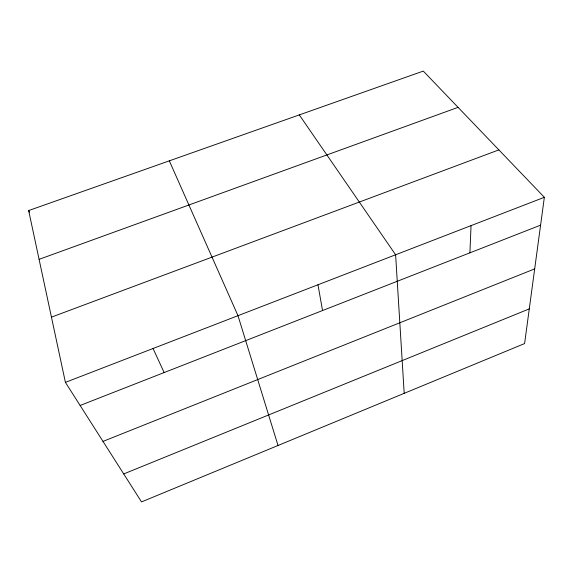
<?xml version="1.0" encoding="UTF-8"?>
<svg xmlns="http://www.w3.org/2000/svg" width="573" height="573" viewBox="0 0 573 573"><rect width="100%" height="100%" fill="white"/><g stroke="black" fill="none" stroke-linecap="round" stroke-linejoin="round"><path stroke-width="0.86" d="M469.91 252.836L471.049 225.626M544.35 197.298L524.596 343.564L141.531 501.912L65.408 382.37L28.65 210.563L423.282 71.088L544.35 197.298L65.408 382.37M123.718 473.943L529.28 308.876M102.997 441.403L534.681 268.887M80.12 405.462L540.59 225.16M51.455 317.148L498.868 149.89M39.086 259.34L458.071 107.359M299.307 114.908L395.614 254.77L404.194 393.329M28.65 210.563L29.495 212.125M153.048 348.506L164.143 372.565M169.322 160.848L237.988 315.68L278.02 445.486M317.965 284.781L322.549 310.537"/></g></svg>
